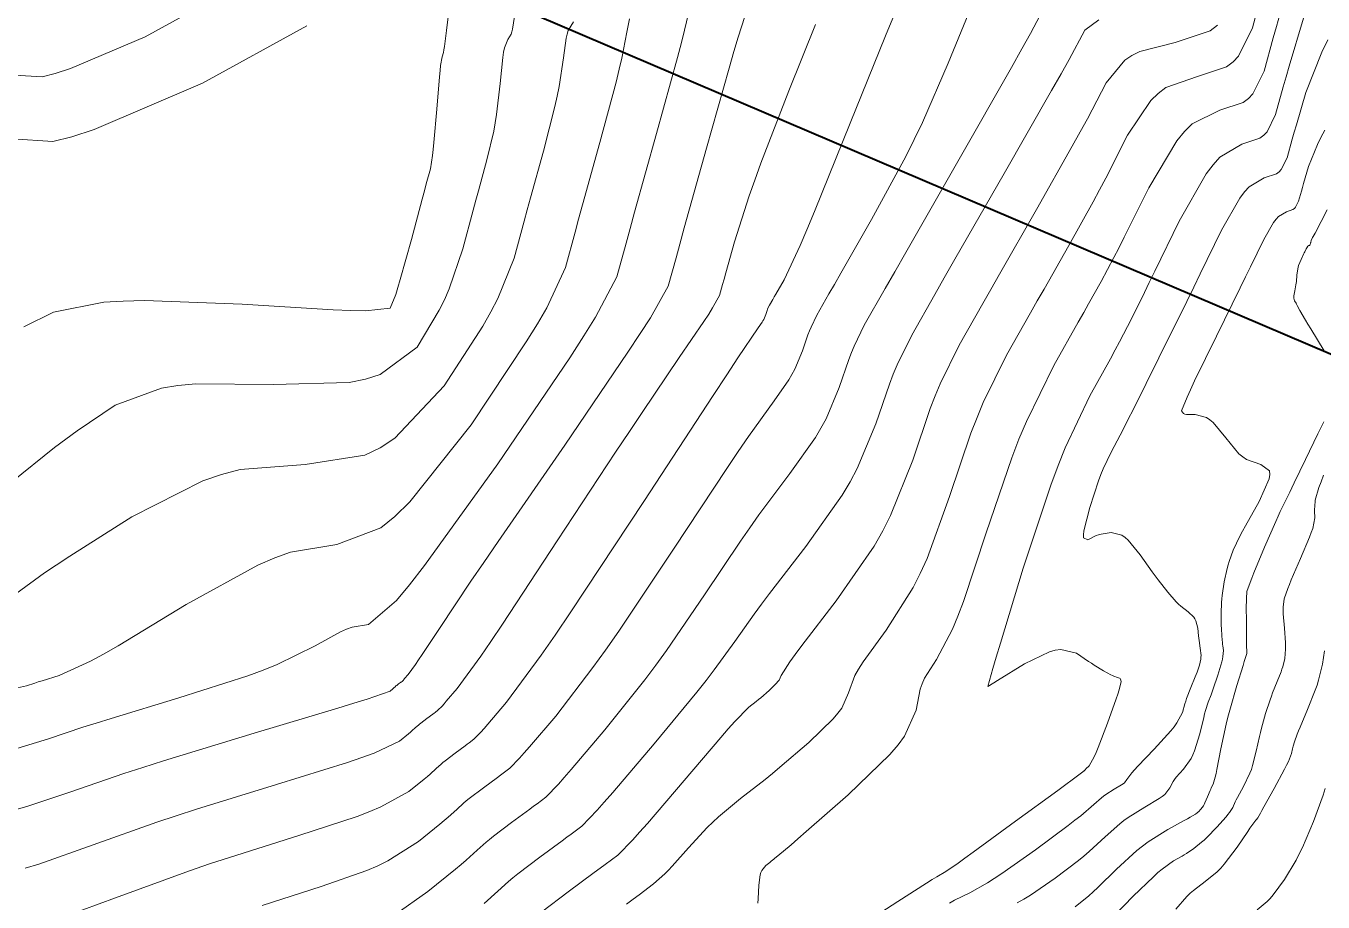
# Model space of a CAD drawing. Header units: millimetres. Extents: x 837475 to 838477, y 1189012 to 1191015.
# Drawn here: x 837680.4 to 837751.1, y 1190327.2 to 1190375 of the extents above; entities that cross this region are included whole.
import ezdxf

# ---------------------------------------------------------------- set-up
doc = ezdxf.new("R2010")
doc.units = ezdxf.units.MM
doc.header["$LTSCALE"] = 0.3
doc.layers.add('CORREDORVIA', color=94, linetype='Continuous', lineweight=40)
doc.layers.add('COTAS 10', color=7, linetype='Continuous', lineweight=9, true_color=0x6e3e2d)
doc.layers.add('COTAS INT', color=7, linetype='Continuous', lineweight=5, true_color=0x9fa19f)

msp = doc.modelspace()

# ---------------------------------------------------------------- linework, layer by layer
at = {"layer": 'CORREDORVIA'}
msp.add_lwpolyline([(837918.48, 1189883.493), (837925.042, 1189453.383), (837902.497, 1189217.712), (837593.191, 1189234.399), (837666.017, 1189670.117), (837623.316, 1189818.024), (837548.503, 1190011.455), (837506.88, 1190461.595), (837936.282, 1190278.252), (837938.054, 1190355.403), (837933.054, 1190517.446), (837913.685, 1190646.739), (837916.913, 1190801.892), (837910.676, 1191000.965), (838213.029, 1190992.912), (838237.174, 1190821.339), (838237.001, 1190602.875), (838240.031, 1190437.198), (838238.102, 1190145.726), (838184.199, 1189898.277), (837758.842, 1190109.914), (837918.48, 1189883.493)], dxfattribs=at)
at = {"layer": 'COTAS 10'}
for points in [[(837716.6, 1190376.084), (837716.302, 1190374.808), (837716.124, 1190374.129), (837715.904, 1190373.308), (837714.765, 1190369.163), (837713.576, 1190364.882), (837713.325, 1190363.974), (837713.108, 1190363.187), (837712.606, 1190361.347), (837711.441, 1190359.142), (837710.806, 1190358.126), (837710.035, 1190356.933), (837706.123, 1190351.156), (837702.123, 1190345.596), (837701.296, 1190344.54), (837700.591, 1190343.693), (837699.06, 1190342.38), (837698.168, 1190342.236), (837697.866, 1190342.125), (837697.54, 1190341.985), (837696.162, 1190341.224), (837694.087, 1190340.205), (837693.322, 1190339.901), (837692.474, 1190339.588), (837688.722, 1190338.379), (837685.022, 1190337.263), (837684.207, 1190337.009), (837683.482, 1190336.778), (837681.621, 1190336.141), (837679.881, 1190335.627)], [(837700.497, 1190326.553), (837702.297, 1190327.812), (837703.806, 1190329.031), (837704.121, 1190329.293), (837704.391, 1190329.521), (837704.996, 1190330.071), (837705.474, 1190330.506), (837705.664, 1190330.662), (837705.879, 1190330.833), (837706.866, 1190331.581), (837707.852, 1190332.309), (837708.067, 1190332.469), (837708.256, 1190332.61), (837708.732, 1190332.967), (837709.415, 1190333.674), (837709.736, 1190334.036), (837710.113, 1190334.47), (837711.953, 1190336.635), (837714.131, 1190339.368), (837714.723, 1190340.16), (837715.31, 1190340.966), (837717.388, 1190344.003), (837719.346, 1190346.923), (837719.858, 1190347.657), (837720.356, 1190348.357), (837722.044, 1190350.613), (837723.429, 1190352.578), (837723.737, 1190353.094), (837724.012, 1190353.598), (837724.73, 1190355.319), (837725.246, 1190356.839), (837725.393, 1190357.215), (837725.542, 1190357.573), (837726.099, 1190358.708), (837727.239, 1190360.712), (837727.757, 1190361.618), (837728.362, 1190362.676), (837731.278, 1190367.765), (837734.128, 1190372.769), (837734.691, 1190373.774), (837735.157, 1190374.614), (837736.026, 1190376.274)], [(837695.706, 1190375.042), (837690.018, 1190371.901), (837684.094, 1190369.383), (837682.878, 1190368.988), (837681.846, 1190368.725), (837679.651, 1190368.87)], [(837726.323, 1190326.236), (837727.923, 1190327.267), (837729.489, 1190328.271), (837729.8, 1190328.467), (837730.057, 1190328.628), (837730.541, 1190328.915), (837731.208, 1190329.369), (837731.58, 1190329.636), (837732.034, 1190329.963), (837734.351, 1190331.653), (837736.644, 1190333.336), (837737.083, 1190333.658), (837737.437, 1190333.918), (837738.008, 1190334.34), (837738.025, 1190334.356), (837738.035, 1190334.364), (837738.055, 1190334.376), (837738.073, 1190334.386), (837738.076, 1190334.389), (837738.079, 1190334.391), (837738.085, 1190334.399), (837738.128, 1190334.447), (837738.155, 1190334.474), (837738.187, 1190334.508), (837738.356, 1190334.682), (837738.638, 1190335.168), (837738.743, 1190335.399), (837738.858, 1190335.672), (837739.367, 1190337.003), (837739.834, 1190338.326), (837739.922, 1190338.593), (837739.992, 1190338.817), (837740.097, 1190339.268), (837740.062, 1190339.407), (837740.044, 1190339.434), (837740.022, 1190339.456), (837739.911, 1190339.498), (837739.712, 1190339.558), (837739.635, 1190339.593), (837739.547, 1190339.636), (837739.149, 1190339.853), (837738.64, 1190340.165), (837738.483, 1190340.266), (837738.319, 1190340.374), (837737.668, 1190340.819), (837736.81, 1190341.027), (837736.515, 1190340.986), (837736.195, 1190340.902), (837734.834, 1190340.239), (837733.362, 1190339.328), (837733.167, 1190339.208), (837732.835, 1190339.001), (837733.105, 1190339.975), (837733.29, 1190340.598), (837733.523, 1190341.374), (837734.766, 1190345.456), (837736.268, 1190349.988), (837736.665, 1190351.049), (837737.054, 1190352.026), (837738.389, 1190354.852), (837739.518, 1190356.881), (837739.777, 1190357.356), (837740.012, 1190357.793), (837740.667, 1190359.055), (837741.372, 1190360.491), (837741.639, 1190361.038), (837741.938, 1190361.649), (837743.276, 1190364.392), (837744.738, 1190366.961), (837745.115, 1190367.462), (837745.479, 1190367.871), (837746.694, 1190368.588), (837747.665, 1190368.91), (837747.876, 1190369.07), (837748.062, 1190369.261), (837748.525, 1190370.206), (837748.939, 1190371.707), (837749.095, 1190372.248), (837749.268, 1190372.844), (837750.039, 1190375.448)], [(837743.083, 1190326.856), (837743.695, 1190327.556), (837743.868, 1190327.724), (837744.043, 1190327.883), (837744.686, 1190328.364), (837745.349, 1190328.902), (837745.537, 1190329.095), (837745.726, 1190329.307), (837746.423, 1190330.235), (837747.009, 1190331.102), (837747.129, 1190331.276), (837747.23, 1190331.421), (837747.441, 1190331.705), (837747.514, 1190331.785), (837747.528, 1190331.801), (837747.539, 1190331.814), (837747.559, 1190331.837), (837747.697, 1190332.086), (837747.783, 1190332.242), (837747.89, 1190332.434), (837748.448, 1190333.44), (837749.016, 1190334.494), (837749.128, 1190334.717), (837749.221, 1190334.909), (837749.395, 1190335.355), (837749.447, 1190335.604), (837749.464, 1190335.673), (837749.482, 1190335.742), (837749.553, 1190335.991), (837749.71, 1190336.411), (837749.782, 1190336.588), (837749.866, 1190336.791), (837750.272, 1190337.741), (837750.692, 1190338.803), (837750.786, 1190339.076), (837750.869, 1190339.339), (837751.085, 1190340.215), (837751.199, 1190340.951)]]:
    msp.add_lwpolyline(points, dxfattribs=at)
at = {"layer": 'COTAS INT'}
for points in [[(837679.76, 1190372.353), (837681.268, 1190372.254), (837681.977, 1190372.435), (837682.812, 1190372.706), (837686.882, 1190374.436), (837690.79, 1190376.594)], [(837747.765, 1190376.789), (837747.268, 1190374.934), (837746.509, 1190373.383), (837746.204, 1190373.07), (837745.858, 1190372.808), (837744.265, 1190372.28), (837742.547, 1190371.666), (837742.122, 1190371.349), (837741.719, 1190370.969), (837740.447, 1190369.067), (837739.27, 1190366.735), (837738.928, 1190366.085), (837738.578, 1190365.432), (837737.254, 1190363.054), (837735.898, 1190360.681), (837735.528, 1190360.03), (837735.16, 1190359.382), (837733.851, 1190357.067), (837732.588, 1190354.489), (837732.248, 1190353.676), (837731.914, 1190352.82), (837730.742, 1190349.369), (837729.519, 1190345.98), (837729.152, 1190345.163), (837728.772, 1190344.398), (837727.298, 1190342.071), (837726.036, 1190340.341), (837725.791, 1190339.951), (837725.59, 1190339.601), (837725.242, 1190338.66), (837724.876, 1190337.825), (837724.664, 1190337.542), (837724.405, 1190337.236), (837723.072, 1190335.943), (837721.5, 1190334.598), (837721.092, 1190334.259), (837720.694, 1190333.935), (837719.352, 1190332.885), (837718.144, 1190331.894), (837717.831, 1190331.606), (837717.527, 1190331.312), (837716.505, 1190330.203), (837715.63, 1190329.204), (837715.418, 1190328.978), (837715.219, 1190328.776), (837714.612, 1190328.231), (837713.816, 1190327.634), (837713.499, 1190327.397), (837713.139, 1190327.13)], [(837679.79, 1190332.281), (837680.486, 1190332.472), (837682.835, 1190333.25), (837685.72, 1190334.255), (837686.753, 1190334.589), (837687.888, 1190334.948), (837692.835, 1190336.449), (837697.384, 1190337.812), (837698.268, 1190338.085), (837698.988, 1190338.312), (837700.235, 1190338.755), (837700.389, 1190338.88), (837700.421, 1190338.906), (837700.448, 1190338.93), (837700.51, 1190338.986), (837700.559, 1190339.03), (837700.578, 1190339.046), (837700.6, 1190339.064), (837700.701, 1190339.14), (837700.802, 1190339.215), (837700.824, 1190339.231), (837700.843, 1190339.245), (837700.892, 1190339.282), (837700.962, 1190339.354), (837700.994, 1190339.391), (837701.033, 1190339.435), (837701.221, 1190339.656), (837701.62, 1190340.206), (837701.791, 1190340.457), (837701.99, 1190340.751), (837702.926, 1190342.172), (837704.65, 1190344.74), (837705.344, 1190345.758), (837706.133, 1190346.908), (837709.764, 1190352.172), (837713.211, 1190357.23), (837713.884, 1190358.252), (837714.435, 1190359.109), (837715.407, 1190360.837), (837715.833, 1190362.389), (837716.039, 1190363.136), (837716.284, 1190364.021), (837717.49, 1190368.361), (837718.726, 1190372.735), (837718.99, 1190373.64), (837719.221, 1190374.413), (837719.769, 1190376.101)], [(837693.267, 1190327.051), (837696.478, 1190328.085), (837698.97, 1190328.959), (837699.565, 1190329.221), (837700.12, 1190329.493), (837701.782, 1190330.548), (837702.952, 1190331.493), (837703.196, 1190331.696), (837703.405, 1190331.873), (837703.875, 1190332.3), (837704.245, 1190332.637), (837704.393, 1190332.758), (837704.56, 1190332.891), (837705.325, 1190333.471), (837706.089, 1190334.036), (837706.256, 1190334.159), (837706.403, 1190334.269), (837706.772, 1190334.546), (837707.302, 1190335.094), (837707.55, 1190335.375), (837707.843, 1190335.711), (837709.27, 1190337.391), (837711.304, 1190340.037), (837711.98, 1190340.984), (837712.704, 1190342.022), (837715.73, 1190346.544), (837718.6, 1190350.896), (837719.227, 1190351.827), (837719.781, 1190352.641), (837721.178, 1190354.591), (837721.976, 1190355.723), (837722.154, 1190356.02), (837722.312, 1190356.311), (837722.726, 1190357.303), (837723.023, 1190358.178), (837723.108, 1190358.395), (837723.194, 1190358.602), (837723.515, 1190359.256), (837724.172, 1190360.411), (837724.47, 1190360.933), (837724.819, 1190361.542), (837726.499, 1190364.475), (837728.362, 1190367.914), (837728.826, 1190368.843), (837729.268, 1190369.763), (837730.677, 1190373), (837731.804, 1190375.74)], [(837679.276, 1190338.782), (837680.407, 1190339.032), (837680.874, 1190339.191), (837681.056, 1190339.249), (837681.26, 1190339.313), (837682.189, 1190339.593), (837683.907, 1190340.382), (837684.609, 1190340.766), (837685.409, 1190341.222), (837689.119, 1190343.471), (837693.025, 1190345.627), (837693.95, 1190346.025), (837694.807, 1190346.337), (837697.337, 1190346.748), (837699.728, 1190347.656), (837700.498, 1190348.283), (837701.315, 1190349.072), (837704.655, 1190353.277), (837707.663, 1190357.796), (837708.27, 1190358.783), (837708.779, 1190359.656), (837709.805, 1190361.857), (837710.329, 1190363.788), (837710.522, 1190364.491), (837710.736, 1190365.268), (837711.683, 1190368.682), (837712.566, 1190371.971), (837712.74, 1190372.668), (837712.883, 1190373.272), (837713.146, 1190374.686), (837713.289, 1190375.412)], [(837679.6, 1190350.144), (837681.945, 1190352.033), (837682.563, 1190352.5), (837683.168, 1190352.944), (837685.241, 1190354.342), (837687.776, 1190355.272), (837688.671, 1190355.42), (837689.651, 1190355.519), (837693.889, 1190355.482), (837698.001, 1190355.582), (837698.902, 1190355.769), (837699.699, 1190356.024), (837701.718, 1190357.519), (837702.918, 1190359.523), (837703.198, 1190360.099), (837703.457, 1190360.684), (837704.203, 1190362.877), (837704.771, 1190364.99), (837704.916, 1190365.526), (837705.056, 1190366.04), (837705.518, 1190367.72), (837705.889, 1190369.297), (837705.971, 1190369.746), (837706.045, 1190370.201), (837706.238, 1190371.891), (837706.384, 1190373.309), (837706.429, 1190373.594), (837706.476, 1190373.831), (837706.659, 1190374.295), (837706.834, 1190374.582), (837706.876, 1190374.707), (837706.915, 1190374.853), (837707.031, 1190375.546)], [(837710.242, 1190375.248), (837709.956, 1190374.786), (837709.893, 1190374.588), (837709.837, 1190374.361), (837709.692, 1190373.288), (837709.464, 1190371.737), (837709.356, 1190371.207), (837709.227, 1190370.634), (837708.6, 1190368.201), (837707.896, 1190365.654), (837707.719, 1190365.009), (837707.55, 1190364.389), (837707.004, 1190362.367), (837706.118, 1190360.17), (837705.734, 1190359.441), (837705.29, 1190358.659), (837703.186, 1190355.398), (837700.507, 1190352.548), (837699.7, 1190352.026), (837698.865, 1190351.619), (837695.613, 1190351.115), (837692.072, 1190350.83), (837691.054, 1190350.562), (837690.02, 1190350.212), (837686.153, 1190348.265), (837682.768, 1190346.109), (837682.039, 1190345.627), (837681.399, 1190345.195), (837679.84, 1190344.051)], [(837680.262, 1190358.623), (837681.886, 1190359.412), (837684.627, 1190359.959), (837685.678, 1190360.025), (837686.856, 1190360.054), (837692.165, 1190359.849), (837697.138, 1190359.545), (837698.104, 1190359.512), (837698.891, 1190359.5), (837700.25, 1190359.639), (837700.545, 1190360.386), (837700.663, 1190360.757), (837700.795, 1190361.198), (837701.403, 1190363.387), (837701.992, 1190365.591), (837702.113, 1190366.043), (837702.215, 1190366.427), (837702.436, 1190367.239), (837702.551, 1190367.96), (837702.587, 1190368.285), (837702.626, 1190368.665), (837702.783, 1190370.493), (837702.932, 1190372.258), (837702.965, 1190372.599), (837702.995, 1190372.876), (837703.075, 1190373.341), (837703.146, 1190373.59), (837703.171, 1190373.731), (837703.198, 1190373.902), (837703.312, 1190374.782), (837703.419, 1190375.673)], [(837723.436, 1190375.109), (837721.984, 1190371.496), (837720.464, 1190367.554), (837720.125, 1190366.626), (837719.821, 1190365.769), (837719.021, 1190363.263), (837718.55, 1190361.569), (837718.454, 1190361.224), (837718.374, 1190360.932), (837718.207, 1190360.326), (837717.828, 1190359.652), (837717.613, 1190359.318), (837717.351, 1190358.919), (837716.005, 1190356.945), (837713.978, 1190353.956), (837713.286, 1190352.918), (837712.537, 1190351.788), (837709.358, 1190346.945), (837706.362, 1190342.402), (837705.728, 1190341.462), (837705.179, 1190340.658), (837703.904, 1190338.901), (837703.303, 1190338.194), (837703.18, 1190338.052), (837703.075, 1190337.934), (837702.852, 1190337.703), (837702.696, 1190337.586), (837702.635, 1190337.54), (837702.564, 1190337.488), (837702.242, 1190337.25), (837701.92, 1190337.006), (837701.85, 1190336.95), (837701.788, 1190336.899), (837701.632, 1190336.757), (837701.434, 1190336.578), (837701.346, 1190336.503), (837701.243, 1190336.418), (837700.75, 1190336.019), (837699.365, 1190335.373), (837698.7, 1190335.13), (837697.912, 1190334.861), (837694.05, 1190333.661), (837689.681, 1190332.316), (837688.575, 1190331.955), (837687.513, 1190331.6), (837684.05, 1190330.359), (837681.091, 1190329.318), (837680.347, 1190329.088)], [(837681.696, 1190326.163), (837685.264, 1190327.468), (837689.306, 1190328.945), (837690.396, 1190329.321), (837691.474, 1190329.683), (837695.264, 1190330.873), (837698.441, 1190331.91), (837699.133, 1190332.176), (837699.743, 1190332.433), (837701.266, 1190333.283), (837702.097, 1190333.955), (837702.271, 1190334.1), (837702.42, 1190334.225), (837702.753, 1190334.528), (837703.016, 1190334.768), (837703.121, 1190334.854), (837703.24, 1190334.949), (837703.783, 1190335.36), (837704.327, 1190335.762), (837704.445, 1190335.85), (837704.55, 1190335.928), (837704.812, 1190336.125), (837705.188, 1190336.514), (837705.365, 1190336.714), (837705.573, 1190336.953), (837706.587, 1190338.146), (837708.476, 1190340.707), (837709.236, 1190341.808), (837710.099, 1190343.079), (837714.071, 1190349.085), (837717.853, 1190354.868), (837718.596, 1190355.998), (837719.206, 1190356.925), (837720.312, 1190358.568), (837720.523, 1190358.868), (837720.57, 1190358.947), (837720.612, 1190359.023), (837720.721, 1190359.286), (837720.8, 1190359.518), (837720.823, 1190359.575), (837720.845, 1190359.63), (837720.93, 1190359.803), (837721.104, 1190360.109), (837721.183, 1190360.247), (837721.276, 1190360.408), (837721.72, 1190361.184), (837722.597, 1190363.059), (837722.962, 1190363.912), (837723.379, 1190364.911), (837725.327, 1190369.727), (837727.249, 1190374.491), (837727.649, 1190375.458)], [(837705.377, 1190327.169), (837706.118, 1190327.842), (837706.703, 1190328.375), (837706.935, 1190328.566), (837707.199, 1190328.776), (837708.407, 1190329.691), (837709.614, 1190330.583), (837709.877, 1190330.778), (837710.109, 1190330.951), (837710.692, 1190331.389), (837711.528, 1190332.255), (837711.921, 1190332.697), (837712.384, 1190333.229), (837714.636, 1190335.88), (837716.959, 1190338.699), (837717.467, 1190339.335), (837717.916, 1190339.909), (837719.046, 1190341.461), (837720.093, 1190342.951), (837720.489, 1190343.486), (837720.931, 1190344.073), (837722.91, 1190346.636), (837724.883, 1190349.433), (837725.321, 1190350.168), (837725.712, 1190350.886), (837726.734, 1190353.336), (837727.468, 1190355.499), (837727.678, 1190356.036), (837727.891, 1190356.545), (837728.683, 1190358.161), (837729.949, 1190360.39), (837730.46, 1190361.286), (837731.041, 1190362.303), (837733.722, 1190366.983), (837736.305, 1190371.507), (837736.825, 1190372.426), (837737.261, 1190373.201), (837738.128, 1190374.792), (837738.888, 1190375.366)], [(837745.367, 1190375.07), (837744.954, 1190374.756), (837743.05, 1190374.125), (837741.119, 1190373.644), (837740.689, 1190373.425), (837740.304, 1190373.168), (837739.287, 1190371.929), (837738.266, 1190369.968), (837737.877, 1190369.256), (837737.442, 1190368.469), (837735.488, 1190365.019), (837733.47, 1190361.492), (837732.994, 1190360.658), (837732.554, 1190359.886), (837731.267, 1190357.614), (837730.239, 1190355.517), (837729.963, 1190354.856), (837729.691, 1190354.159), (837728.738, 1190351.353), (837727.533, 1190348.328), (837727.102, 1190347.494), (837726.629, 1190346.662), (837724.568, 1190343.67), (837722.686, 1190341.231), (837722.325, 1190340.748), (837722.034, 1190340.349), (837721.563, 1190339.6), (837721.454, 1190339.351), (837721.391, 1190339.267), (837721.314, 1190339.176), (837720.916, 1190338.79), (837720.448, 1190338.389), (837720.326, 1190338.288), (837720.207, 1190338.191), (837719.807, 1190337.878), (837719.035, 1190337.092), (837718.683, 1190336.697), (837718.27, 1190336.226), (837716.276, 1190333.882), (837714.268, 1190331.527), (837713.846, 1190331.048), (837713.482, 1190330.644), (837712.652, 1190329.81), (837711.963, 1190329.292), (837711.688, 1190329.088), (837711.376, 1190328.857), (837709.948, 1190327.801), (837708.519, 1190326.718)], [(837748.759, 1190375.66), (837748.569, 1190375.001), (837748.394, 1190374.389), (837747.896, 1190372.57), (837747.286, 1190371.322), (837747.04, 1190371.07), (837746.761, 1190370.859), (837745.479, 1190370.434), (837743.974, 1190369.688), (837743.554, 1190369.274), (837743.134, 1190368.771), (837741.606, 1190366.205), (837740.275, 1190363.503), (837739.979, 1190362.914), (837739.714, 1190362.394), (837739.02, 1190361.09), (837738.326, 1190359.87), (837738.061, 1190359.402), (837737.765, 1190358.879), (837736.436, 1190356.519), (837734.936, 1190353.461), (837734.534, 1190352.496), (837734.136, 1190351.48), (837732.746, 1190347.386), (837731.504, 1190343.633), (837731.201, 1190342.831), (837730.915, 1190342.133), (837730.027, 1190340.473), (837729.387, 1190339.45), (837729.257, 1190339.154), (837729.147, 1190338.853), (837728.92, 1190337.719), (837728.297, 1190336.299), (837727.937, 1190335.817), (837727.496, 1190335.297), (837725.227, 1190333.096), (837722.936, 1190331.094), (837722.481, 1190330.699), (837722.104, 1190330.373), (837721.391, 1190329.769), (837721.222, 1190329.638), (837721.187, 1190329.611), (837721.158, 1190329.587), (837721.098, 1190329.53), (837721.026, 1190329.467), (837720.99, 1190329.438), (837720.946, 1190329.405), (837720.728, 1190329.246), (837720.509, 1190328.965), (837720.465, 1190328.855), (837720.428, 1190328.731), (837720.352, 1190328.168), (837720.307, 1190327.426), (837720.288, 1190327.19)], [(837730.743, 1190327.187), (837731.023, 1190327.343), (837731.853, 1190327.752), (837732.822, 1190328.287), (837733.189, 1190328.522), (837733.598, 1190328.796), (837735.433, 1190330.098), (837737.208, 1190331.42), (837737.58, 1190331.706), (837737.899, 1190331.956), (837738.622, 1190332.57), (837739.025, 1190332.932), (837739.143, 1190333.023), (837739.265, 1190333.11), (837739.728, 1190333.395), (837740.128, 1190333.636), (837740.21, 1190333.696), (837740.279, 1190333.753), (837740.423, 1190333.937), (837740.688, 1190334.291), (837740.834, 1190334.456), (837741.011, 1190334.65), (837741.91, 1190335.591), (837742.817, 1190336.584), (837742.998, 1190336.811), (837743.149, 1190337.017), (837743.444, 1190337.585), (837743.574, 1190338.057), (837743.623, 1190338.202), (837743.676, 1190338.353), (837743.911, 1190338.95), (837744.147, 1190339.524), (837744.201, 1190339.66), (837744.25, 1190339.787), (837744.384, 1190340.163), (837744.452, 1190340.496), (837744.458, 1190340.596), (837744.459, 1190340.699), (837744.419, 1190341.097), (837744.352, 1190341.519), (837744.336, 1190341.638), (837744.322, 1190341.757), (837744.281, 1190342.19), (837744.18, 1190342.591), (837744.128, 1190342.689), (837744.065, 1190342.782), (837743.754, 1190343.07), (837743.352, 1190343.387), (837743.233, 1190343.499), (837743.111, 1190343.62), (837742.642, 1190344.144), (837742.114, 1190344.815), (837741.955, 1190345.03), (837741.791, 1190345.257), (837741.15, 1190346.183), (837740.494, 1190346.985), (837740.32, 1190347.133), (837740.149, 1190347.25), (837739.559, 1190347.409), (837739.018, 1190347.319), (837738.878, 1190347.279), (837738.743, 1190347.233), (837738.291, 1190347.01), (837738.048, 1190347.117), (837738.045, 1190347.278), (837738.069, 1190347.496), (837738.389, 1190348.76), (837738.873, 1190350.22), (837739.001, 1190350.562), (837739.126, 1190350.876), (837739.556, 1190351.786), (837740.207, 1190353.021), (837740.471, 1190353.541), (837740.773, 1190354.137), (837742.164, 1190356.932), (837743.681, 1190360.004), (837744.06, 1190360.776), (837744.422, 1190361.513), (837745.585, 1190363.889), (837746.579, 1190365.636), (837746.835, 1190365.976), (837747.083, 1190366.255), (837747.909, 1190366.742), (837748.569, 1190366.961), (837748.713, 1190367.07), (837748.839, 1190367.2), (837749.154, 1190367.843), (837749.435, 1190368.863), (837749.541, 1190369.231), (837749.659, 1190369.636), (837750.183, 1190371.407), (837751.044, 1190373.605), (837751.373, 1190374.28)], [(837751.21, 1190369.348), (837750.996, 1190368.947), (837750.807, 1190368.567), (837750.328, 1190367.366), (837750.05, 1190366.429), (837749.988, 1190366.214), (837749.932, 1190366.019), (837749.783, 1190365.479), (837749.616, 1190365.139), (837749.549, 1190365.07), (837749.473, 1190365.012), (837749.123, 1190364.897), (837748.686, 1190364.638), (837748.555, 1190364.491), (837748.419, 1190364.311), (837747.893, 1190363.386), (837747.158, 1190361.885), (837746.89, 1190361.342), (837746.595, 1190360.743), (837745.299, 1190358.118), (837744.109, 1190355.676), (837743.882, 1190355.192), (837743.698, 1190354.792), (837743.404, 1190354.043), (837743.513, 1190353.888), (837743.585, 1190353.863), (837743.675, 1190353.845), (837744.148, 1190353.845), (837744.762, 1190353.678), (837744.94, 1190353.556), (837745.121, 1190353.4), (837745.806, 1190352.563), (837746.53, 1190351.7), (837746.737, 1190351.529), (837746.946, 1190351.387), (837747.722, 1190351.117), (837748.191, 1190350.759), (837748.206, 1190350.561), (837748.172, 1190350.321), (837747.634, 1190349.094), (837746.892, 1190347.77), (837746.729, 1190347.468), (837746.585, 1190347.193), (837746.218, 1190346.433), (837745.993, 1190345.816), (837745.938, 1190345.631), (837745.885, 1190345.441), (837745.723, 1190344.702), (837745.61, 1190343.965), (837745.589, 1190343.776), (837745.573, 1190343.592), (837745.55, 1190342.983), (837745.56, 1190342.446), (837745.565, 1190342.31), (837745.57, 1190342.178), (837745.596, 1190341.744), (837745.628, 1190341.381), (837745.637, 1190341.294), (837745.646, 1190341.212), (837745.682, 1190340.967), (837745.657, 1190340.634), (837745.629, 1190340.497), (837745.591, 1190340.341), (837745.374, 1190339.616), (837745.126, 1190338.872), (837745.067, 1190338.704), (837745.013, 1190338.552), (837744.856, 1190338.141), (837744.706, 1190337.692), (837744.658, 1190337.517), (837744.606, 1190337.32), (837744.392, 1190336.424), (837744.113, 1190335.495), (837744.02, 1190335.277), (837743.92, 1190335.076), (837743.503, 1190334.492), (837743.108, 1190334.048), (837743.022, 1190333.935), (837742.947, 1190333.827), (837742.76, 1190333.475), (837742.479, 1190333.115), (837742.344, 1190333.003), (837742.184, 1190332.885), (837741.401, 1190332.413), (837740.494, 1190331.857), (837740.256, 1190331.686), (837740.024, 1190331.507), (837739.236, 1190330.8), (837738.362, 1190329.994), (837738.076, 1190329.753), (837737.772, 1190329.505), (837736.515, 1190328.543), (837735.162, 1190327.628), (837734.797, 1190327.409), (837734.436, 1190327.205)], [(837751.33, 1190364.993), (837750.678, 1190363.725), (837750.57, 1190363.545), (837750.546, 1190363.501), (837750.525, 1190363.459), (837750.472, 1190363.325), (837750.441, 1190363.221), (837750.434, 1190363.197), (837750.428, 1190363.175), (837750.411, 1190363.115), (837750.393, 1190363.078), (837750.385, 1190363.07), (837750.377, 1190363.064), (837750.338, 1190363.051), (837750.29, 1190363.022), (837750.275, 1190363.006), (837750.26, 1190362.986), (837750.201, 1190362.883), (837750.12, 1190362.716), (837750.09, 1190362.656), (837750.057, 1190362.589), (837749.913, 1190362.298), (837749.779, 1190361.963), (837749.752, 1190361.87), (837749.73, 1190361.776), (837749.688, 1190361.435), (837749.663, 1190361.096), (837749.651, 1190361.004), (837749.638, 1190360.912), (837749.571, 1190360.587), (837749.52, 1190360.308), (837749.516, 1190360.246), (837749.516, 1190360.191), (837749.555, 1190360.046), (837749.641, 1190359.903), (837749.671, 1190359.849), (837749.705, 1190359.788), (837749.849, 1190359.519), (837750.151, 1190358.991), (837750.284, 1190358.768), (837750.439, 1190358.511), (837751.174, 1190357.305)], [(837751.157, 1190353.434), (837750.995, 1190353.116), (837750.826, 1190352.778), (837750.154, 1190351.385), (837749.546, 1190350.105), (837749.417, 1190349.837), (837749.304, 1190349.608), (837749.041, 1190349.094), (837748.777, 1190348.548), (837748.665, 1190348.299), (837748.535, 1190348.006), (837747.927, 1190346.594), (837747.342, 1190345.195), (837747.227, 1190344.911), (837747.133, 1190344.672), (837746.962, 1190344.18), (837746.935, 1190343.796), (837746.931, 1190343.625), (837746.929, 1190343.425), (837746.931, 1190342.469), (837746.942, 1190341.539), (837746.944, 1190341.356), (837746.947, 1190341.205), (837746.954, 1190340.929), (837746.96, 1190340.874), (837746.96, 1190340.863), (837746.961, 1190340.853), (837746.961, 1190340.834), (837746.959, 1190340.825), (837746.958, 1190340.823), (837746.957, 1190340.82), (837746.953, 1190340.809), (837746.867, 1190340.535), (837746.814, 1190340.365), (837746.749, 1190340.156), (837746.41, 1190339.062), (837746.022, 1190337.705), (837745.926, 1190337.33), (837745.835, 1190336.954), (837745.549, 1190335.597), (837745.328, 1190334.475), (837745.279, 1190334.248), (837745.235, 1190334.057), (837745.116, 1190333.668), (837745.019, 1190333.47), (837744.987, 1190333.399), (837744.954, 1190333.322), (837744.817, 1190332.985), (837744.67, 1190332.649), (837744.63, 1190332.571), (837744.59, 1190332.501), (837744.448, 1190332.304), (837744.317, 1190332.17), (837744.285, 1190332.139), (837744.254, 1190332.111), (837744.154, 1190332.031), (837743.869, 1190331.866), (837743.722, 1190331.785), (837743.545, 1190331.688), (837742.658, 1190331.209), (837741.569, 1190330.521), (837741.265, 1190330.293), (837740.96, 1190330.049), (837739.85, 1190329.03), (837738.824, 1190328.032), (837738.573, 1190327.801), (837738.336, 1190327.59), (837737.598, 1190326.988)], [(837751.14, 1190350.53), (837751.003, 1190350.172), (837750.89, 1190349.865), (837750.689, 1190349.169), (837750.66, 1190348.794), (837750.656, 1190348.689), (837750.653, 1190348.584), (837750.657, 1190348.199), (837750.548, 1190347.621), (837750.475, 1190347.395), (837750.382, 1190347.139), (837749.893, 1190345.976), (837749.383, 1190344.818), (837749.278, 1190344.565), (837749.189, 1190344.343), (837748.999, 1190343.787), (837748.946, 1190343.321), (837748.944, 1190343.155), (837748.947, 1190342.974), (837749.004, 1190342.187), (837749.063, 1190341.391), (837749.067, 1190341.203), (837749.067, 1190341.03), (837749.023, 1190340.525), (837748.914, 1190340.082), (837748.872, 1190339.949), (837748.825, 1190339.811), (837748.613, 1190339.275), (837748.366, 1190338.663), (837748.298, 1190338.477), (837748.23, 1190338.283), (837747.981, 1190337.527), (837747.752, 1190336.724), (837747.695, 1190336.501), (837747.641, 1190336.279), (837747.472, 1190335.476), (837747.275, 1190334.692), (837747.204, 1190334.483), (837747.125, 1190334.276), (837746.782, 1190333.554), (837746.454, 1190332.952), (837746.385, 1190332.82), (837746.325, 1190332.704), (837746.188, 1190332.411), (837746.01, 1190332.128), (837745.924, 1190332.019), (837745.823, 1190331.895), (837745.326, 1190331.335), (837744.768, 1190330.76), (837744.628, 1190330.627), (837744.495, 1190330.506), (837744.067, 1190330.163), (837743.664, 1190329.898), (837743.546, 1190329.825), (837743.425, 1190329.753), (837742.967, 1190329.495), (837742.34, 1190329.043), (837742.113, 1190328.849), (837741.862, 1190328.624), (837740.764, 1190327.562), (837739.719, 1190326.494)], [(837751.234, 1190333.431), (837751.112, 1190333.073), (837750.588, 1190331.646), (837749.988, 1190330.226), (837749.819, 1190329.873), (837749.648, 1190329.537), (837749.016, 1190328.468), (837748.395, 1190327.633), (837748.231, 1190327.445), (837748.07, 1190327.275), (837747.516, 1190326.818)]]:
    msp.add_lwpolyline(points, dxfattribs=at)

doc.saveas('drawing.dxf')
